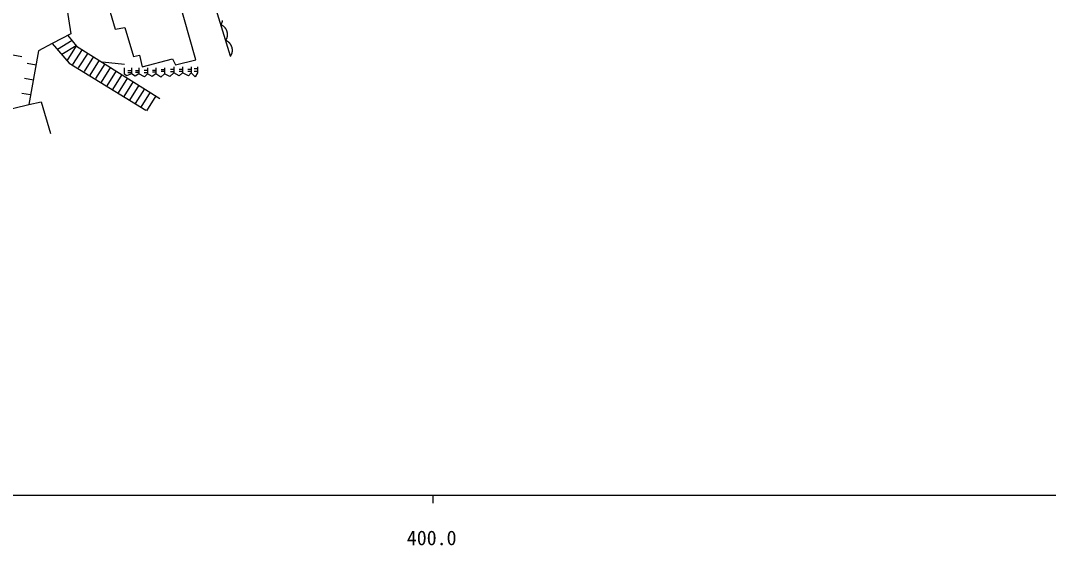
# Model space of a CAD drawing. Units: millimetres, scale not verified. Extents: x 40000 to 680000, y 20000 to 380000.
# Drawn here: x 416256 to 545237, y 198715 to 264548 of the extents above; entities that cross this region are included whole.
import ezdxf
from ezdxf.enums import TextEntityAlignment as Align

# ---------------------------------------------------------------- set-up
doc = ezdxf.new("R2010")
doc.units = ezdxf.units.MM
doc.header["$LTSCALE"] = 1000
doc.layers.add('M-BGD', color=7, linetype='Continuous', lineweight=25)
doc.layers.add('M-TTL-BAND', color=7, linetype='Continuous', lineweight=25)
doc.styles.add('ＭＳ ゴシック', font='')
doc.styles.get('ＭＳ ゴシック').set_extended_font_data('MS Gothic')

msp = doc.modelspace()

# ---------------------------------------------------------------- linework, layer by layer
at = {"layer": 'M-BGD'}
for p, q in [((442610, 260072), (438956, 271905)), ((438269, 259636), (435255, 270101)), ((421897, 267237), (422576, 262868)), ((426873, 267815), (428136, 263481)), ((428136, 263481), (429329, 263666)), ((429329, 263666), (430415, 260048)), ((422576, 262868), (420231, 261665)), ((422718, 262027), (420878, 260930)), ((422179, 262664), (423290, 261350)), ((418523, 260766), (417306, 254014)), ((420231, 261665), (418523, 260766)), ((420231, 261665), (422360, 259223)), ((423255, 261373), (421415, 260275)), ((423255, 261373), (422080, 259500)), ((423968, 260925), (422793, 259053)), ((423290, 261350), (433753, 254785)), ((415275, 260264), (416423, 260058)), ((424681, 260478), (423506, 258606)), ((425394, 260030), (424219, 258158)), ((426107, 259583), (424932, 257711)), ((429310, 259044), (426520, 259324)), ((430415, 260048), (431188, 260228)), ((431191, 260110), (431188, 260228)), ((431188, 260228), (431530, 258756)), ((431530, 258756), (435341, 259740)), ((435341, 259740), (435679, 259010)), ((435679, 259010), (438269, 259636)), ((418197, 258961), (417087, 259161)), ((422360, 259223), (431985, 253303)), ((426819, 259136), (425645, 257263)), ((427532, 258688), (426358, 256816)), ((428245, 258241), (427071, 256369)), ((429250, 258623), (429250, 257850)), ((429736, 258272), (430161, 258272)), ((429736, 258036), (430161, 258036)), ((430161, 258623), (430161, 257850)), ((430690, 258282), (431114, 258282)), ((430690, 258055), (431114, 258055)), ((431114, 258623), (431114, 257850)), ((431767, 258326), (432192, 258326)), ((431767, 258050), (432192, 258050)), ((432192, 258623), (432192, 257850)), ((432796, 258342), (433221, 258342)), ((432796, 258101), (433221, 258101)), ((433221, 258623), (433221, 257850)), ((433891, 258402), (434316, 258402)), ((433891, 258185), (434316, 258185)), ((434316, 258623), (434316, 257850)), ((435501, 257971), (435004, 257542)), ((435076, 258458), (435501, 258458)), ((435076, 258174), (435501, 258174)), ((435501, 258744), (435501, 257971)), ((436169, 257615), (435501, 257971)), ((436597, 257971), (436169, 257615)), ((436172, 258463), (436597, 258463)), ((436172, 258216), (436597, 258216)), ((436597, 258744), (436597, 257971)), ((437343, 257634), (436597, 257971)), ((437226, 258458), (437651, 258458)), ((437226, 258194), (437651, 258194)), ((437651, 257971), (437343, 257634)), ((437651, 258744), (437651, 257971)), ((438158, 257500), (437651, 257971)), ((438050, 258529), (438475, 258529)), ((438050, 258194), (438475, 258194)), ((438475, 257971), (438158, 257500)), ((438475, 258744), (438475, 257971)), ((417860, 257089), (416750, 257289)), ((428958, 257793), (427783, 255921)), ((429671, 257346), (428496, 255474)), ((430384, 256899), (429209, 255026)), ((429544, 257622), (429250, 257850)), ((430161, 257850), (429544, 257622)), ((430654, 257590), (430161, 257850)), ((431114, 257850), (430654, 257590)), ((431797, 257471), (431114, 257850)), ((432192, 257850), (431797, 257471)), ((432773, 257534), (432192, 257850)), ((433221, 257850), (432773, 257534)), ((433838, 257453), (433221, 257850)), ((434316, 257850), (433838, 257453)), ((435004, 257542), (434316, 257850)), ((417523, 255216), (416412, 255417)), ((431097, 256451), (429922, 254579)), ((431810, 256004), (430635, 254132)), ((432523, 255557), (431348, 253684)), ((417306, 254014), (418830, 254353)), ((418830, 254353), (420015, 250374)), ((433236, 255109), (432061, 253237)), ((411379, 252575), (417306, 254014))]:
    msp.add_line(p, q, dxfattribs=at)
for points in [[(441392, 264017), (441405, 264036), (441418, 264055), (441430, 264075), (441442, 264095), (441453, 264115), (441465, 264136), (441476, 264156), (441486, 264177), (441496, 264198), (441506, 264219), (441516, 264240), (441525, 264262), (441533, 264283), (441542, 264305), (441549, 264327), (441557, 264349), (441564, 264371), (441571, 264393), (441577, 264416), (441583, 264438), (441589, 264461), (441594, 264483), (441599, 264506), (441603, 264529), (441607, 264552)], [(442001, 262045), (442014, 262064), (442027, 262083), (442039, 262103), (442051, 262123), (442062, 262143), (442074, 262163), (442085, 262184), (442095, 262205), (442105, 262226), (442115, 262247), (442125, 262268), (442134, 262290), (442142, 262311), (442151, 262333), (442158, 262355), (442166, 262377), (442173, 262399), (442180, 262421), (442186, 262444), (442192, 262466), (442198, 262489), (442203, 262511), (442207, 262534), (442212, 262557), (442216, 262580), (442219, 262603), (442222, 262626), (442225, 262649), (442227, 262672), (442229, 262695), (442231, 262719), (442232, 262742), (442232, 262765), (442233, 262788), (442232, 262812), (442232, 262835), (442231, 262858), (442229, 262881), (442228, 262905), (442225, 262928), (442223, 262951), (442220, 262974), (442216, 262997), (442212, 263020), (442208, 263043), (442203, 263066), (442198, 263088), (442193, 263111), (442187, 263133), (442181, 263156), (442174, 263178), (442167, 263200), (442160, 263222), (442152, 263244), (442143, 263266), (442135, 263288), (442126, 263309), (442117, 263330), (442107, 263351), (442097, 263372), (442086, 263393), (442075, 263414), (442064, 263434), (442053, 263454), (442041, 263474), (442028, 263494), (442016, 263514), (442003, 263533), (441989, 263552), (441976, 263571), (441962, 263589), (441947, 263608), (441933, 263626), (441918, 263644), (441903, 263661), (441887, 263679), (441871, 263696), (441855, 263712), (441839, 263729), (441822, 263745), (441805, 263761), (441787, 263776), (441770, 263792), (441752, 263806), (441734, 263821), (441716, 263835), (441697, 263849), (441678, 263863), (441659, 263876), (441640, 263889), (441620, 263902), (441600, 263914), (441580, 263926), (441560, 263937), (441540, 263949), (441519, 263959), (441498, 263970), (441477, 263980), (441456, 263990), (441435, 263999), (441413, 264008), (441392, 264017)], [(442610, 260072), (442623, 260092), (442635, 260111), (442648, 260131), (442660, 260151), (442671, 260171), (442683, 260191), (442694, 260212), (442704, 260233), (442714, 260254), (442724, 260275), (442733, 260296), (442743, 260317), (442751, 260339), (442759, 260361), (442767, 260383), (442775, 260405), (442782, 260427), (442789, 260449), (442795, 260471), (442801, 260494), (442807, 260517), (442812, 260539), (442816, 260562), (442821, 260585), (442825, 260608), (442828, 260631), (442831, 260654), (442834, 260677), (442836, 260700), (442838, 260723), (442840, 260747), (442841, 260770), (442841, 260793), (442842, 260816), (442841, 260840), (442841, 260863), (442840, 260886), (442838, 260909), (442837, 260932), (442834, 260956), (442832, 260979), (442829, 261002), (442825, 261025), (442821, 261048), (442817, 261071), (442812, 261093), (442807, 261116), (442802, 261139), (442796, 261161), (442790, 261184), (442783, 261206), (442776, 261228), (442769, 261250), (442761, 261272), (442752, 261294), (442744, 261315), (442735, 261337), (442725, 261358), (442716, 261379), (442706, 261400), (442695, 261421), (442684, 261442), (442673, 261462), (442661, 261482), (442650, 261502), (442637, 261522), (442625, 261541), (442612, 261561), (442598, 261580), (442585, 261599), (442571, 261617), (442556, 261636), (442542, 261654), (442527, 261672), (442512, 261689), (442496, 261706), (442480, 261723), (442464, 261740), (442448, 261757), (442431, 261773), (442414, 261789), (442396, 261804), (442379, 261819), (442361, 261834), (442343, 261849), (442325, 261863), (442306, 261877), (442287, 261891), (442268, 261904), (442249, 261917), (442229, 261930), (442209, 261942), (442189, 261954), (442169, 261965), (442149, 261977), (442128, 261987), (442107, 261998), (442086, 262008), (442065, 262018), (442044, 262027), (442022, 262036), (442001, 262045)]]:
    msp.add_lwpolyline(points, dxfattribs=at)
at = {"layer": 'M-TTL-BAND'}
for p, q in [((40000, 205000), (579000, 205000)), ((468000, 205000), (468000, 204000))]:
    msp.add_line(p, q, dxfattribs=at)

# ---------------------------------------------------------------- texts
at = {"layer": 'M-TTL-BAND', "style": 'ＭＳ ゴシック'}
msp.add_text('400.0', height=1833, dxfattribs=at).set_placement((467844, 198195), align=Align.BOTTOM_CENTER)

doc.saveas('drawing.dxf')
